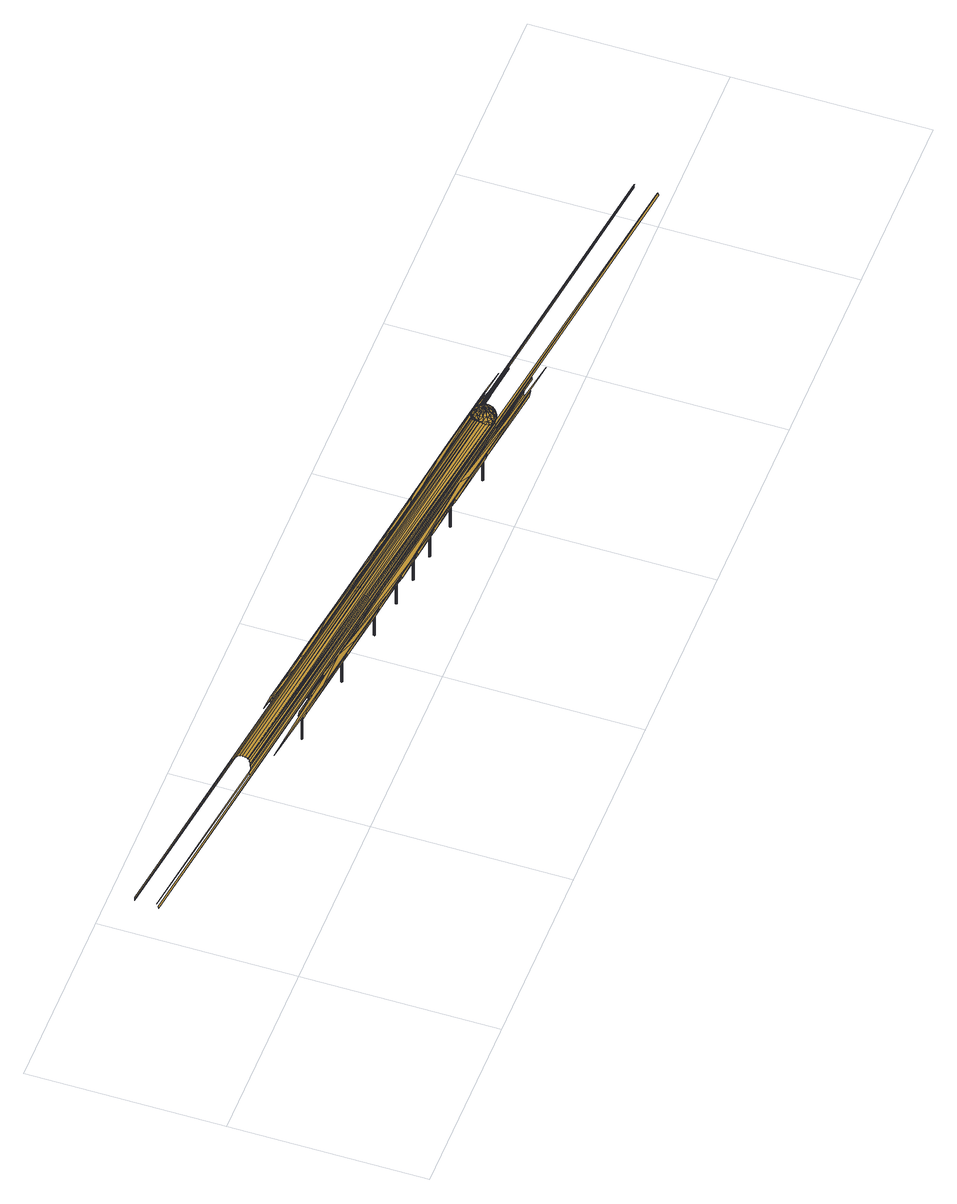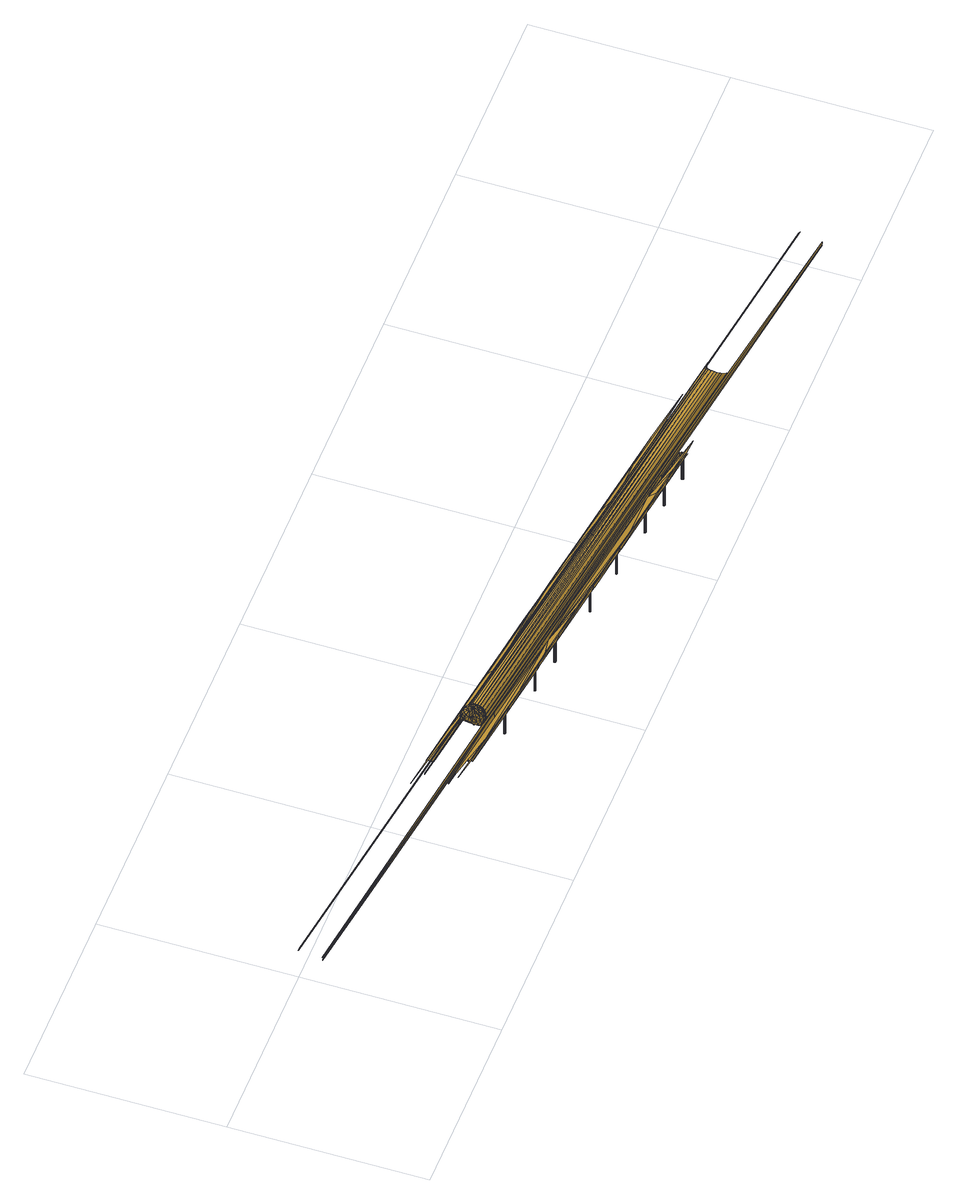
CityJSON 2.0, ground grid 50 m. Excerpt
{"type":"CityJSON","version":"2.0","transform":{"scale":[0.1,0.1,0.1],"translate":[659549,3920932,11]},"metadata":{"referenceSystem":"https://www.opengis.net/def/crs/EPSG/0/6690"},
"CityObjects":{
"cityfurniture1":{"type":"CityFurniture","attributes":{"class":"1000","function":"9999"},"geometry":[{"type":"MultiSurface","lod":"3","boundaries":[[[0,1,2]],[[3,4,1]],[[5,6,4]],[[1,4,6]],[[1,6,7]],[[8,9,10]],[[11,10,12]],[[6,5,13]],[[11,14,10]],[[7,6,13]],[[2,1,7]],[[13,5,15]],[[8,10,14]],[[16,17,8]],[[7,13,18]],[[15,19,16]],[[20,14,11]],[[20,8,14]],[[2,7,18]],[[18,13,15]],[[18,15,21]],[[22,8,20]],[[22,16,8]],[[21,15,22]],[[22,15,16]],[[2,18,21]],[[23,24,25]],[[26,27,28]],[[20,11,23]],[[22,20,23]],[[21,22,23]],[[2,21,23]],[[29,23,25]],[[30,31,32]],[[31,33,32]],[[33,34,32]],[[35,36,32]],[[37,38,39]],[[32,34,40]],[[41,23,29]],[[33,42,43]],[[34,33,43]],[[33,31,42]],[[30,44,31]],[[34,43,45]],[[31,46,42]],[[43,47,45]],[[40,34,45]],[[42,48,43]],[[31,44,46]],[[30,49,44]],[[32,40,35]],[[50,49,30]],[[40,45,47]],[[44,51,46]],[[43,48,47]],[[46,52,42]],[[53,40,47]],[[44,49,51]],[[51,52,46]],[[53,47,48]],[[42,54,48]],[[49,50,51]],[[35,40,53]],[[55,53,48]],[[42,56,54]],[[51,50,57]],[[57,52,51]],[[55,48,54]],[[42,52,56]],[[50,58,57]],[[59,50,30]],[[35,53,55]],[[60,55,54]],[[50,61,58]],[[52,57,58]],[[60,54,56]],[[35,55,60]],[[61,52,58]],[[62,60,56]],[[61,62,52]],[[62,56,52]],[[30,38,59]],[[61,50,59]],[[62,61,59]],[[60,62,59]],[[35,60,59]],[[63,41,29]],[[64,65,66]],[[67,36,35]],[[68,27,2]],[[69,29,65]],[[64,69,65]],[[70,64,63]],[[41,63,71]],[[63,64,71]],[[72,67,35]],[[63,29,67]],[[73,74,75]],[[67,29,69]],[[75,76,77]],[[69,64,78]],[[79,80,81]],[[63,67,70]],[[78,64,70]],[[69,78,82]],[[83,79,84]],[[77,76,85]],[[70,67,72]],[[26,28,86]],[[87,83,88]],[[85,89,90]],[[72,35,59,91]],[[89,92,90]],[[59,38,93]],[[92,94,95]],[[96,70,72]],[[97,98,99]],[[100,38,37]],[[27,68,28]],[[2,23,101]],[[101,68,2]],[[102,80,103]],[[91,96,72]],[[59,93,91]],[[38,100,93]],[[23,41,71,104,101]],[[105,106,107]],[[37,39,108]],[[106,109,110]],[[111,100,37]],[[93,112,91]],[[112,113,91]],[[71,64,104]],[[113,114,91]],[[114,115,91]],[[116,96,91]],[[117,64,66]],[[113,118,119]],[[114,113,119]],[[118,120,119]],[[113,112,118]],[[93,121,112]],[[114,119,120]],[[112,121,118]],[[118,122,120]],[[122,114,120]],[[118,121,123]],[[91,115,116]],[[93,124,121]],[[115,114,122]],[[121,125,123]],[[118,126,122]],[[123,127,118]],[[128,115,122]],[[93,129,124]],[[121,124,125]],[[125,127,123]],[[118,130,126]],[[128,122,126]],[[124,131,125]],[[132,128,126]],[[131,127,125]],[[118,127,130]],[[124,129,131]],[[115,128,116]],[[132,126,130]],[[129,133,131]],[[116,128,132]],[[134,129,93]],[[135,132,130]],[[129,136,133]],[[137,131,133]],[[131,137,127]],[[116,132,135]],[[135,130,127]],[[136,137,133]],[[137,135,127]],[[136,138,137]],[[138,135,137]],[[134,136,129]],[[93,100,134]],[[139,86,140]],[[138,136,134]],[[116,135,134]],[[135,138,134]],[[141,96,116]],[[70,142,78]],[[64,143,104]],[[100,144,134]],[[145,146,108]],[[111,37,108]],[[147,141,116]],[[116,134,147]],[[28,148,86]],[[144,100,111]],[[104,149,101]],[[149,150,101]],[[150,151,101]],[[152,68,101]],[[101,151,153]],[[28,68,148]],[[104,154,149]],[[149,155,150]],[[149,156,155]],[[150,155,157]],[[150,157,151]],[[154,156,149]],[[154,158,156]],[[159,160,104]],[[104,160,154]],[[151,157,161]],[[101,153,152]],[[151,161,153]],[[162,155,156]],[[162,157,155]],[[160,158,154]],[[163,161,157]],[[160,164,158]],[[162,156,158]],[[153,161,165]],[[166,158,164]],[[153,165,167]],[[159,164,160]],[[161,163,165]],[[159,166,164]],[[168,158,166]],[[167,165,163]],[[163,157,162]],[[152,153,167]],[[167,163,169]],[[170,166,159]],[[171,158,168]],[[172,159,104]],[[162,158,171]],[[170,168,166]],[[169,163,162]],[[152,167,169]],[[169,162,173]],[[174,168,170]],[[174,171,168]],[[173,162,171]],[[173,171,174]],[[152,169,173]],[[134,175,147]],[[170,159,172]],[[174,170,172]],[[173,174,172]],[[104,143,172]],[[152,173,172]],[[134,144,175]],[[176,177,178,179,146,180]],[[181,182,147]],[[182,183,147]],[[175,181,147]],[[183,184,147]],[[185,111,108]],[[186,141,147]],[[182,187,188]],[[183,182,188]],[[182,181,187]],[[183,188,189]],[[181,190,187]],[[188,191,189]],[[175,192,181]],[[184,183,189]],[[147,184,186]],[[181,192,190]],[[184,189,191]],[[187,193,188]],[[192,194,190]],[[175,195,192]],[[188,196,191]],[[190,197,187]],[[198,184,191]],[[185,144,111]],[[192,195,194]],[[175,199,195]],[[194,197,190]],[[188,200,196]],[[198,191,196]],[[195,201,194]],[[87,88,202]],[[184,198,186]],[[203,198,196]],[[188,193,200]],[[195,199,201]],[[201,197,194]],[[203,196,200]],[[186,198,203]],[[187,197,193]],[[199,204,201]],[[205,203,200]],[[199,206,204]],[[207,199,175]],[[186,203,205]],[[197,201,204]],[[205,200,193]],[[206,197,204]],[[208,205,193]],[[206,208,197]],[[208,193,197]],[[207,206,199]],[[202,209,210]],[[82,78,110]],[[186,205,207]],[[175,144,207]],[[208,206,207]],[[205,208,207]],[[210,211,212]],[[212,213,214]],[[96,141,215,216,142,70]],[[214,217,218]],[[218,97,99]],[[219,68,152]],[[68,219,148]],[[215,141,186]],[[143,64,117,220]],[[221,86,148]],[[152,172,222]],[[146,179,108]],[[222,219,152]],[[140,86,223]],[[172,143,224]],[[176,225,226]],[[227,215,186]],[[186,207,227]],[[207,144,228]],[[229,144,185]],[[110,78,142]],[[172,224,222]],[[143,220,224]],[[221,230,86]],[[207,228,227]],[[144,229,228]],[[231,185,108]],[[224,232,222]],[[232,233,222]],[[233,234,222]],[[148,219,221]],[[235,219,222]],[[222,234,236]],[[224,237,232]],[[232,238,233]],[[232,239,238]],[[222,236,235]],[[233,238,240]],[[233,240,234]],[[237,239,232]],[[241,242,224]],[[224,242,237]],[[237,243,239]],[[234,240,244]],[[234,244,236]],[[245,240,238]],[[242,243,237]],[[246,238,239]],[[242,247,243]],[[245,244,240]],[[246,239,243]],[[236,244,248]],[[236,248,249]],[[241,247,242]],[[245,248,244]],[[246,243,247]],[[241,250,247]],[[235,236,249]],[[251,241,224]],[[249,248,252]],[[246,247,250]],[[249,252,253]],[[245,238,246]],[[254,250,241]],[[248,245,252]],[[235,249,253]],[[254,255,250]],[[256,220,117]],[[253,252,245]],[[246,250,255]],[[253,245,257]],[[258,255,254]],[[220,259,224]],[[235,253,257]],[[258,246,255]],[[257,245,246]],[[257,246,258]],[[260,229,185]],[[261,262,227]],[[262,263,227]],[[228,261,227]],[[263,264,227]],[[254,241,251]],[[265,215,227]],[[258,254,251]],[[257,258,251]],[[235,257,251]],[[224,259,251]],[[103,107,256]],[[256,107,220]],[[262,261,266]],[[263,262,266]],[[266,261,267]],[[263,266,268]],[[267,269,266]],[[261,270,267]],[[74,76,75]],[[80,107,103]],[[228,271,261]],[[266,269,268]],[[264,263,268]],[[227,264,265]],[[261,271,270]],[[264,268,269]],[[228,272,271]],[[271,272,270]],[[79,99,80]],[[267,273,269]],[[270,274,267]],[[273,264,269]],[[270,272,275]],[[228,276,272]],[[275,274,270]],[[267,277,273]],[[278,264,273]],[[272,279,275]],[[280,278,273]],[[264,278,265]],[[83,99,79]],[[267,281,277]],[[272,276,279]],[[279,274,275]],[[280,273,277]],[[265,278,280]],[[267,274,281]],[[276,282,279]],[[281,280,277]],[[276,283,282]],[[284,276,228]],[[265,280,285]],[[274,279,282]],[[285,280,281]],[[283,274,282]],[[274,285,281]],[[283,286,274]],[[286,285,274]],[[87,99,83]],[[284,283,276]],[[259,287,288]],[[287,259,289]],[[290,259,220]],[[106,142,220]],[[259,291,289]],[[202,99,87]],[[228,229,284]],[[76,89,85]],[[265,285,284]],[[286,283,284]],[[259,292,291]],[[285,286,284]],[[216,215,265]],[[210,99,202]],[[259,293,292]],[[294,94,92]],[[212,99,210]],[[89,295,92]],[[259,296,293]],[[80,99,107]],[[220,107,106]],[[214,99,212]],[[259,297,296]],[[259,298,297]],[[299,95,300]],[[99,214,218]],[[290,220,142]],[[259,301,298]],[[302,299,303]],[[290,304,259]],[[305,219,235]],[[142,106,110]],[[259,306,301]],[[259,307,306]],[[308,309,310]],[[259,311,307]],[[259,312,311]],[[259,304,312]],[[309,313,310]],[[290,142,216]],[[304,290,314]],[[219,305,221]],[[315,216,265]],[[229,316,284]],[[235,251,317]],[[317,305,235]],[[318,319,259,288]],[[251,259,320]],[[288,287,318]],[[265,284,315]],[[251,320,317]],[[259,319,320]],[[316,229,260]],[[86,321,223]],[[320,322,317]],[[322,323,317]],[[323,324,317]],[[325,305,317]],[[317,324,326]],[[322,327,323]],[[322,328,327]],[[320,329,322]],[[323,327,330]],[[284,331,315]],[[323,330,324]],[[329,328,322]],[[327,332,330]],[[329,333,328]],[[320,334,329]],[[324,330,332]],[[335,327,328]],[[336,334,320]],[[337,328,333]],[[324,332,326]],[[334,333,329]],[[334,337,333]],[[332,327,338]],[[317,326,325]],[[335,328,337]],[[326,332,338]],[[326,338,339]],[[336,337,334]],[[338,327,340]],[[336,335,337]],[[341,327,335]],[[339,338,340]],[[340,327,342]],[[343,327,341]],[[339,340,344]],[[342,327,343]],[[325,326,339]],[[345,335,336]],[[345,341,335]],[[346,336,320]],[[344,340,342]],[[347,216,315]],[[344,342,348]],[[349,341,345]],[[325,339,344]],[[349,343,341]],[[348,342,343]],[[348,343,349]],[[325,344,348]],[[284,316,331]],[[221,305,230]],[[345,336,346]],[[349,345,346]],[[348,349,346]],[[320,319,346]],[[325,348,346]],[[350,314,290]],[[351,73,352,353,354]],[[318,287,355]],[[356,305,325]],[[357,358,315]],[[358,359,315]],[[331,357,315]],[[360,316,260]],[[359,361,315]],[[362,347,315]],[[358,363,364]],[[365,358,364]],[[358,357,363]],[[319,366,346]],[[359,358,365]],[[357,367,363]],[[363,368,364]],[[331,369,357]],[[364,368,365]],[[361,359,365]],[[357,369,367]],[[361,365,368]],[[315,361,362]],[[331,370,369]],[[369,370,367]],[[363,371,368]],[[367,372,363]],[[373,361,368]],[[374,370,331]],[[367,370,375]],[[375,372,367]],[[363,376,371]],[[373,368,371]],[[370,377,375]],[[362,361,373]],[[378,373,371]],[[370,374,377]],[[377,372,375]],[[363,372,376]],[[378,371,376]],[[374,379,377]],[[362,373,378]],[[380,378,376]],[[374,381,379]],[[382,377,379]],[[383,374,331]],[[377,382,372]],[[380,376,372]],[[362,378,380]],[[381,384,379]],[[384,380,372]],[[379,384,382]],[[384,372,382]],[[385,313,302,303]],[[325,346,386]],[[381,374,383]],[[331,316,383]],[[384,381,383]],[[362,380,383]],[[380,384,383]],[[386,356,325]],[[305,356,230]],[[355,366,319,318]],[[347,387,388,290,216]],[[346,389,386]],[[292,390,291]],[[291,391,289]],[[293,392,292]],[[296,393,293]],[[346,366,389]],[[298,394,297]],[[260,185,231]],[[108,179,231]],[[389,395,386]],[[395,396,386]],[[396,397,386]],[[398,356,386]],[[387,347,362]],[[386,397,399]],[[225,400,226]],[[401,402,389]],[[389,403,395]],[[386,399,398]],[[389,402,403]],[[395,404,396]],[[395,405,404]],[[396,404,406]],[[396,406,397]],[[403,405,395]],[[403,407,405]],[[355,287,408]],[[397,406,409]],[[397,409,399]],[[410,406,404]],[[410,404,405]],[[411,401,389]],[[402,407,403]],[[406,412,409]],[[402,413,407]],[[414,405,407]],[[399,409,412]],[[399,412,415]],[[414,407,413]],[[401,413,402]],[[412,406,416]],[[401,417,413]],[[398,399,415]],[[415,412,416]],[[414,413,417]],[[416,406,410]],[[418,405,414]],[[415,416,419]],[[410,405,418]],[[420,417,401]],[[420,414,417]],[[398,415,419]],[[419,416,410]],[[419,410,421]],[[422,414,420]],[[422,418,414]],[[398,419,421]],[[421,410,418]],[[421,418,422]],[[389,366,411]],[[420,401,411]],[[422,420,411]],[[421,422,411]],[[398,421,411]],[[230,356,423]],[[86,230,321]],[[424,356,398]],[[366,425,411]],[[426,316,360]],[[427,387,362]],[[362,383,427]],[[398,411,428]],[[408,425,366,355]],[[428,424,398]],[[383,316,429]],[[356,424,423]],[[408,287,430]],[[360,260,231]],[[411,431,428]],[[411,425,431]],[[431,432,428]],[[432,433,428]],[[433,434,428]],[[435,424,428]],[[428,434,436]],[[437,438,431]],[[431,439,432]],[[383,429,427]],[[440,400,308,310]],[[431,438,439]],[[432,441,433]],[[432,442,441]],[[433,441,443]],[[433,443,434]],[[439,442,432]],[[439,444,442]],[[434,443,445]],[[434,445,436]],[[446,443,441]],[[446,441,442]],[[438,444,439]],[[447,437,431]],[[443,448,445]],[[438,449,444]],[[450,442,444]],[[428,436,435]],[[436,445,448]],[[316,426,429]],[[436,448,451]],[[450,444,449]],[[437,449,438]],[[448,443,452]],[[437,453,449]],[[451,448,452]],[[450,449,453]],[[452,443,446]],[[454,442,450]],[[451,452,455]],[[446,442,454]],[[456,453,437]],[[456,450,453]],[[455,452,446]],[[435,436,451]],[[455,446,457]],[[458,450,456]],[[458,454,450]],[[457,446,454]],[[457,454,458]],[[435,451,455]],[[435,455,457]],[[431,425,447]],[[424,459,423]],[[460,426,360]],[[456,437,447]],[[458,456,447]],[[457,458,447]],[[290,388,350]],[[314,350,461]],[[314,461,462]],[[435,457,447]],[[430,463,425,408]],[[459,424,435]],[[447,425,464]],[[465,466,427]],[[466,467,427]],[[429,465,427]],[[294,92,295]],[[468,387,427]],[[390,391,291]],[[427,467,469]],[[466,470,471]],[[230,423,321]],[[467,466,471]],[[466,465,470]],[[467,471,472]],[[465,473,470]],[[470,474,471]],[[429,475,465]],[[471,474,472]],[[427,469,468]],[[469,467,472]],[[296,297,393]],[[465,475,473]],[[460,360,231]],[[469,472,474]],[[429,476,475]],[[475,477,473]],[[95,94,300]],[[470,478,474]],[[473,479,470]],[[73,351,74]],[[478,469,474]],[[480,476,429]],[[475,476,477]],[[477,479,473]],[[470,481,478]],[[482,469,478]],[[476,483,477]],[[468,469,482]],[[484,482,478]],[[483,479,477]],[[476,480,483]],[[470,479,481]],[[468,482,484]],[[484,478,481]],[[480,485,483]],[[303,299,300]],[[486,480,429]],[[479,484,481]],[[483,485,487]],[[468,484,488]],[[489,483,487]],[[483,489,479]],[[488,484,479]],[[485,489,487]],[[490,488,479]],[[485,490,489]],[[490,479,489]],[[298,301,394]],[[429,426,486]],[[464,425,463]],[[485,480,486]],[[468,488,486]],[[490,485,486]],[[488,490,486]],[[301,306,491]],[[492,447,464]],[[435,447,493]],[[493,459,435]],[[310,313,385]],[[306,307,494]],[[388,387,468]],[[307,311,495]],[[464,496,492]],[[463,430,497]],[[311,312,498]],[[499,498,312]],[[500,388,468]],[[501,496,464]],[[447,492,502,493]],[[426,503,486]],[[464,463,350]],[[504,350,463]],[[463,497,504]],[[497,496,501]],[[492,496,502]],[[464,350,388]],[[501,464,388]],[[497,501,504]],[[500,468,486,505]],[[504,461,350]],[[496,506,502]],[[501,388,500]],[[507,287,289]],[[502,508,493]],[[508,509,493]],[[509,510,493]],[[179,178,231]],[[511,459,493]],[[493,510,512]],[[513,514,502]],[[502,515,508]],[[503,426,460]],[[502,514,515]],[[509,516,517]],[[508,516,509]],[[509,517,518]],[[509,518,510]],[[508,519,516]],[[515,519,508]],[[510,518,520]],[[510,520,512]],[[521,517,516]],[[521,518,517]],[[515,522,519]],[[523,520,518]],[[514,522,515]],[[521,516,519]],[[493,512,511]],[[512,520,524]],[[525,513,502]],[[512,524,526]],[[521,519,522]],[[513,522,514]],[[527,501,500]],[[520,523,524]],[[513,528,522]],[[526,524,529]],[[521,522,528]],[[523,518,530]],[[531,518,521]],[[529,524,523]],[[532,528,513]],[[530,518,531]],[[511,512,526]],[[532,521,528]],[[529,523,530]],[[529,530,533]],[[534,521,532]],[[534,531,521]],[[511,526,529]],[[533,530,531]],[[533,531,534]],[[511,529,533]],[[502,506,525]],[[423,459,535]],[[532,513,525]],[[534,532,525]],[[533,534,525]],[[511,533,525]],[[505,527,500]],[[486,536,505]],[[537,460,231]],[[423,535,321]],[[486,503,536]],[[538,312,304]],[[539,540,505]],[[536,539,505]],[[540,541,505]],[[542,527,505]],[[505,541,543]],[[540,544,545]],[[541,540,545]],[[540,539,544]],[[541,545,546]],[[536,547,539]],[[544,548,545]],[[539,549,544]],[[545,548,546]],[[543,541,546]],[[505,543,542]],[[539,547,549]],[[536,550,547]],[[543,546,548]],[[547,551,549]],[[544,552,548]],[[553,550,536]],[[549,554,544]],[[552,543,548]],[[547,550,551]],[[551,554,549]],[[544,555,552]],[[556,543,552]],[[550,553,551]],[[542,543,556]],[[557,556,552]],[[551,553,558]],[[558,554,551]],[[544,554,555]],[[557,552,555]],[[542,556,557]],[[553,559,558]],[[560,553,536]],[[559,554,558]],[[561,557,555]],[[553,562,559]],[[542,557,561]],[[561,555,554]],[[562,563,559]],[[564,561,554]],[[554,559,563]],[[562,564,563]],[[564,554,563]],[[536,503,560]],[[565,459,511]],[[562,553,560]],[[537,503,460]],[[542,561,560]],[[564,562,560]],[[561,564,560]],[[506,566,525]],[[223,321,567]],[[568,527,542]],[[569,496,497]],[[511,525,570]],[[459,565,535]],[[570,565,511]],[[293,393,392]],[[292,392,390]],[[297,571,393]],[[572,537,231]],[[571,297,394]],[[573,289,391]],[[301,491,394]],[[306,494,491]],[[307,495,494]],[[501,574,504]],[[575,461,504]],[[495,311,498]],[[226,400,440]],[[576,568,542]],[[542,560,576]],[[535,577,321]],[[560,503,578]],[[525,579,570]],[[580,503,537]],[[525,566,579]],[[354,353,140,223,567,581]],[[560,578,576]],[[503,580,578]],[[579,582,570]],[[582,583,570]],[[584,585,570]],[[586,565,570]],[[570,583,584]],[[231,178,587]],[[582,588,583]],[[582,589,588]],[[570,585,586]],[[583,588,590]],[[591,582,579]],[[583,590,584]],[[591,589,582]],[[591,592,589]],[[584,590,593]],[[579,594,591]],[[595,590,588]],[[584,593,585]],[[596,588,589]],[[594,592,591]],[[595,593,590]],[[594,597,592]],[[598,589,592]],[[579,599,594]],[[585,593,600]],[[585,600,601]],[[598,592,597]],[[599,597,594]],[[586,585,601]],[[593,595,600]],[[599,602,597]],[[601,600,595]],[[595,588,596]],[[598,597,602]],[[603,589,598]],[[586,601,604]],[[601,595,604]],[[596,589,603]],[[605,602,599]],[[604,606,586]],[[605,598,602]],[[607,599,579]],[[604,595,596]],[[604,596,606]],[[608,598,605]],[[608,603,598]],[[606,596,603]],[[606,603,608]],[[579,566,607]],[[605,599,607]],[[586,606,607]],[[608,605,607]],[[606,608,607]],[[587,609,572,231]],[[610,611,576]],[[611,612,576]],[[578,610,576]],[[612,613,576]],[[614,568,576]],[[572,580,537]],[[611,615,616]],[[617,611,616]],[[611,610,615]],[[612,611,617]],[[615,618,616]],[[610,619,615]],[[578,620,610]],[[616,618,617]],[[613,612,617]],[[610,620,619]],[[576,613,614]],[[578,621,620]],[[613,617,618]],[[620,621,619]],[[615,622,618]],[[619,623,615]],[[535,565,577]],[[624,613,618]],[[619,621,625]],[[578,626,621]],[[625,623,619]],[[615,627,622]],[[624,618,622]],[[621,626,625]],[[627,624,622]],[[628,623,625]],[[625,626,628]],[[615,623,627]],[[613,624,614]],[[629,624,627]],[[626,630,628]],[[614,624,629]],[[631,629,627]],[[632,626,578]],[[626,633,630]],[[634,628,630]],[[628,634,623]],[[614,629,631]],[[631,627,623]],[[633,634,630]],[[635,631,623]],[[633,635,634]],[[635,623,634]],[[632,633,626]],[[462,636,637,638,304,314]],[[497,430,569]],[[578,580,632]],[[614,631,632]],[[635,633,632]],[[631,635,632]],[[321,639,567]],[[577,640,321]],[[641,565,586]],[[462,461,636]],[[574,575,504]],[[566,642,607]],[[643,294,295]],[[294,643,644]],[[294,644,94]],[[571,645,393]],[[645,646,393]],[[295,89,643]],[[392,393,646]],[[94,644,647]],[[646,390,392]],[[648,645,571]],[[643,649,644]],[[94,647,300]],[[644,650,647]],[[648,571,394]],[[643,89,651]],[[646,652,390]],[[651,653,643]],[[654,300,647]],[[646,645,655]],[[645,648,655]],[[89,76,651]],[[650,644,649]],[[391,390,656]],[[657,647,650]],[[654,303,300]],[[643,653,649]],[[656,390,652]],[[649,646,655]],[[658,568,614]],[[657,659,647]],[[648,394,660]],[[655,648,661]],[[648,660,661]],[[394,491,660]],[[662,646,649]],[[76,663,651]],[[664,649,653]],[[652,646,662]],[[656,665,391]],[[649,666,650]],[[654,647,659]],[[665,656,652]],[[663,667,651]],[[668,303,654]],[[653,651,667]],[[661,660,669]],[[670,671,650]],[[665,573,391]],[[664,672,649]],[[653,667,664]],[[673,665,652]],[[657,650,671]],[[673,652,662]],[[649,655,674]],[[655,661,675]],[[303,668,385]],[[663,76,74]],[[671,676,657]],[[660,491,677]],[[677,491,494]],[[660,677,669]],[[662,649,674]],[[670,650,666]],[[674,655,678]],[[654,659,668]],[[678,655,675]],[[679,673,662]],[[659,657,676]],[[661,669,680]],[[666,649,672]],[[679,664,667]],[[681,668,659]],[[668,310,385]],[[682,662,674]],[[675,661,680]],[[664,679,672]],[[679,662,682]],[[494,495,677]],[[669,677,683]],[[659,676,681]],[[684,663,74]],[[663,685,667]],[[669,683,680]],[[665,686,573]],[[687,665,673]],[[688,671,670]],[[688,670,666]],[[689,674,678]],[[689,678,675]],[[690,672,679]],[[691,679,682]],[[689,682,674]],[[692,673,679]],[[680,689,675]],[[688,666,672]],[[693,681,676]],[[687,686,665]],[[694,695,667]],[[696,687,673]],[[680,683,697]],[[679,667,695]],[[698,677,495]],[[689,691,682]],[[688,693,676]],[[695,699,679]],[[693,700,681]],[[676,671,688]],[[701,679,691]],[[688,672,690]],[[663,684,685]],[[689,680,697]],[[668,681,702]],[[683,677,703]],[[310,668,702]],[[694,667,685]],[[690,679,699]],[[683,703,697]],[[696,673,692]],[[704,702,681]],[[498,698,495]],[[692,679,701]],[[689,701,691]],[[176,226,177]],[[688,700,693]],[[677,705,703]],[[677,698,705]],[[704,681,700]],[[688,690,699]],[[706,642,566,506,496,569]],[[310,702,707]],[[440,310,707]],[[689,697,708]],[[697,703,708]],[[709,692,701]],[[689,709,701]],[[684,710,685]],[[710,694,685]],[[688,711,700]],[[712,687,696]],[[700,711,704]],[[699,695,713]],[[712,696,692]],[[688,699,713]],[[689,708,714]],[[715,713,695]],[[703,716,708]],[[686,687,717]],[[695,694,715]],[[705,718,703]],[[719,692,709]],[[710,720,694]],[[719,712,692]],[[720,715,694]],[[689,721,709]],[[722,440,707]],[[688,723,711]],[[708,716,714]],[[724,704,711]],[[688,713,725]],[[689,714,726]],[[687,712,717]],[[724,727,704]],[[565,641,577]],[[705,698,718]],[[702,704,727]],[[689,728,721]],[[727,722,702]],[[698,498,729]],[[707,702,722]],[[688,730,723]],[[688,725,731]],[[703,718,716]],[[689,726,732]],[[733,719,709]],[[721,733,709]],[[714,716,726]],[[715,734,713]],[[689,735,728]],[[689,732,735]],[[688,736,730]],[[688,731,736]],[[723,737,711]],[[698,729,718]],[[729,498,499]],[[440,722,226]],[[738,717,712]],[[716,739,726]],[[710,740,720]],[[725,713,734]],[[741,712,719]],[[586,607,742]],[[728,743,721]],[[742,641,586]],[[724,711,737]],[[715,720,734]],[[733,741,719]],[[724,737,727]],[[718,744,716]],[[743,733,721]],[[726,745,732]],[[734,746,725]],[[735,743,728]],[[723,730,737]],[[739,745,726]],[[732,745,735]],[[731,746,736]],[[747,734,720]],[[736,748,730]],[[729,749,718]],[[712,750,738]],[[741,750,712]],[[751,737,730]],[[722,752,226]],[[731,725,746]],[[716,744,739]],[[753,720,740]],[[748,743,735]],[[745,748,735]],[[754,727,737]],[[729,499,755]],[[743,741,733]],[[754,756,727]],[[720,753,747]],[[722,727,756]],[[748,736,746]],[[718,749,744]],[[734,747,746]],[[739,744,745]],[[751,730,748]],[[574,501,527,568,658,757]],[[749,729,755]],[[737,751,754]],[[752,722,756]],[[758,750,741]],[[759,741,743]],[[760,658,614]],[[614,632,760]],[[761,746,747]],[[744,762,745]],[[748,763,743]],[[749,764,744]],[[765,754,751]],[[747,753,766]],[[745,763,748]],[[766,761,747]],[[755,764,749]],[[763,759,743]],[[741,759,758]],[[762,763,745]],[[754,767,756]],[[761,768,746]],[[609,587,178]],[[751,748,765]],[[744,764,762]],[[632,580,769]],[[752,756,767]],[[748,746,768]],[[768,765,748]],[[759,770,758]],[[767,754,765]],[[766,771,761]],[[763,770,759]],[[772,762,764]],[[772,773,762]],[[774,767,765]],[[763,762,773]],[[761,771,768]],[[770,763,773]],[[775,774,765]],[[775,765,768]],[[768,771,775]],[[776,580,572]],[[777,289,573]],[[430,778,569]],[[312,779,499]],[[607,780,742]],[[632,769,760]],[[580,776,769]],[[607,642,780]],[[461,575,636]],[[777,507,289]],[[781,776,572]],[[782,783,760]],[[783,784,760]],[[769,782,760]]]}]}
},
"vertices":[
[696,235,88],[708,241,88],[715,233,88],[707,241,88],[708,241,5],[707,241,5],[709,241,5],[709,241,88],[710,245,5],[707,244,5],[708,245,5],[709,245,88],[708,245,88],[710,242,5],[709,245,5],[711,243,5],[711,244,5],[706,243,5],[710,242,88],[706,242,5],[710,245,88],[711,243,88],[711,244,88],[718,248,88],[701,250,88],[710,250,93],[557,257,98],[710,233,98],[799,224,98],[756,243,93],[721,328,88],[725,318,88],[719,313,88],[725,317,88],[726,316,88],[732,311,88],[727,310,93],[778,317,98],[729,327,98],[687,330,98],[727,315,88],[756,242,88],[725,318,5],[725,317,5],[725,319,88],[726,316,5],[725,319,5],[727,315,5],[728,315,5],[726,320,88],[728,320,88],[726,320,5],[729,318,5],[728,315,88],[729,316,5],[729,316,88],[729,317,5],[728,320,5],[729,319,5],[735,326,88],[729,317,88],[729,319,88],[729,318,88],[759,243,93],[759,244,98],[756,245,98],[758,243,98],[764,305,93],[914,205,98],[764,304,98],[767,305,93],[777,239,88],[766,306,88],[465,284,115],[1695,118,119],[465,287,122],[1684,121,121],[476,287,124],[767,304,98],[1072,209,126],[1072,205,120],[482,290,127],[764,305,98],[1073,215,131],[490,295,132],[486,291,129],[902,222,98],[1074,221,134],[494,301,135],[1678,125,126],[491,295,133],[811,300,88],[495,299,135],[814,315,88],[1671,146,136],[497,307,137],[817,298,93],[488,334,127],[483,338,124],[1079,258,120],[820,314,98],[898,208,88],[5,351,122],[1071,202,114],[903,222,88],[13,408,109],[1079,262,107],[1079,261,114],[888,289,98],[13,408,105],[1079,262,97],[867,305,98],[817,305,88],[817,304,88],[818,303,88],[819,303,88],[823,298,88],[1071,200,97],[817,305,5],[817,304,5],[818,303,5],[818,306,88],[819,303,5],[818,306,5],[819,307,88],[819,307,5],[820,303,5],[822,305,5],[820,303,88],[820,307,88],[821,303,5],[820,307,5],[821,303,88],[821,307,5],[826,313,88],[822,305,88],[821,307,88],[821,306,5],[821,306,88],[829,232,98],[829,233,107],[914,285,93],[1079,261,97],[915,223,98],[917,301,98],[822,298,98],[822,298,110],[908,287,88],[959,202,97],[906,216,88],[906,215,88],[907,214,88],[916,205,88],[908,213,88],[907,217,88],[906,215,5],[906,216,5],[907,214,5],[907,217,5],[909,218,88],[908,218,88],[908,213,5],[911,215,5],[910,214,5],[908,218,5],[909,213,5],[909,218,5],[909,213,88],[910,217,5],[910,214,88],[910,217,88],[911,216,5],[919,220,88],[911,215,88],[911,216,88],[911,302,88],[13,408,116],[2516,65,112],[1656,183,111],[1267,237,110],[13,409,109],[913,292,88],[913,291,88],[914,290,88],[915,290,88],[996,287,97],[918,285,88],[913,292,5],[913,291,5],[914,290,5],[913,293,5],[915,290,5],[913,293,88],[917,291,5],[914,294,5],[914,294,88],[916,290,5],[917,293,5],[916,290,88],[915,294,88],[917,290,5],[915,294,5],[1075,228,135],[917,290,88],[916,293,5],[917,291,88],[916,293,88],[921,300,88],[917,293,88],[496,307,136],[1076,234,135],[497,314,136],[1076,241,134],[497,320,135],[1077,247,131],[1058,265,92],[1088,261,92],[494,327,132],[1078,253,126],[1074,183,97],[1071,201,97],[1116,180,97],[1061,185,87],[1115,193,107],[1065,200,87],[473,342,122],[1703,174,119],[1052,267,87],[1054,282,87],[1060,281,97],[1224,165,97],[1386,221,97],[1069,193,87],[1069,192,87],[1070,191,87],[1077,183,87],[1071,191,87],[1070,195,87],[1069,192,5],[1069,193,5],[1070,191,5],[1072,195,87],[1071,195,87],[1070,195,5],[1071,191,5],[1074,193,5],[1074,194,5],[1071,195,5],[1072,191,5],[1072,191,87],[1072,195,5],[1081,198,87],[1073,192,5],[1073,192,87],[1073,195,87],[1073,195,5],[1071,200,107],[1074,193,87],[1074,194,87],[1084,200,97],[1141,268,97],[1056,272,87],[1057,271,87],[1057,270,87],[1058,270,87],[1062,266,87],[1057,271,5],[1056,272,5],[1057,270,5],[1058,270,5],[1057,273,5],[1057,273,87],[1058,274,87],[1059,270,5],[1061,273,5],[1058,274,5],[1059,274,87],[1060,271,5],[1059,270,87],[1059,274,5],[1060,271,87],[1061,272,5],[1060,274,5],[1060,274,87],[1065,280,87],[1061,272,87],[1061,273,87],[1084,199,107],[1084,199,97],[1084,200,114],[1093,259,97],[1085,203,120],[1086,207,126],[1086,213,131],[1671,139,134],[1673,132,131],[1087,220,134],[1088,226,135],[1089,233,135],[498,314,137],[1672,153,136],[1090,239,134],[498,321,136],[1674,159,134],[1093,260,107],[1186,168,97],[1091,246,131],[1092,251,126],[482,339,124],[492,332,130],[1684,171,126],[1092,256,120],[1093,259,114],[495,328,133],[1093,260,97],[1184,249,87],[1193,263,97],[1173,170,87],[1190,184,97],[1190,185,97],[1177,185,87],[1509,139,97],[1180,178,87],[1180,177,87],[1181,176,87],[1190,167,87],[1182,176,87],[1180,177,5],[1180,178,5],[1180,179,87],[1181,176,5],[1187,264,87],[1182,176,5],[1180,179,5],[1181,180,87],[1182,180,5],[1182,180,87],[1181,180,5],[1183,176,5],[1183,176,87],[1184,177,5],[1183,180,5],[1184,178,5],[1184,179,5],[1184,177,87],[1183,180,87],[1193,182,87],[1190,247,92],[1184,178,87],[1184,179,87],[1417,215,97],[1695,115,113],[4,347,116],[4,346,109],[2508,4,112],[1269,173,97],[1268,157,97],[1189,254,87],[1189,253,87],[1190,252,87],[1260,251,97],[1191,252,87],[1196,247,87],[1189,254,5],[1189,253,5],[1190,252,5],[1269,174,97],[1190,255,5],[1191,252,5],[1190,255,87],[1191,256,87],[1192,252,5],[1194,254,5],[1192,252,87],[1192,256,87],[1191,256,5],[1193,252,5],[1192,256,5],[1193,252,87],[1193,256,5],[1194,254,87],[1193,256,87],[1193,255,5],[1199,262,87],[1193,255,87],[1678,166,131],[1252,159,87],[1365,223,92],[1417,216,92],[1256,174,87],[1679,126,125],[1685,122,121],[1674,133,130],[1672,139,133],[1673,153,134],[1264,167,87],[1264,166,87],[1265,165,87],[1272,156,87],[1266,164,87],[1085,257,122],[1267,169,87],[1265,169,87],[1264,168,87],[1264,166,4],[1264,167,4],[1265,165,4],[1264,168,4],[1348,162,97],[1266,164,4],[1268,166,4],[1275,171,87],[1267,164,4],[1265,169,4],[1268,168,4],[1267,164,87],[1268,165,4],[1267,169,4],[1268,167,4],[1268,165,87],[1268,168,87],[1268,166,87],[1268,167,87],[1312,153,97],[1350,146,97],[1348,163,97],[1367,239,97],[1360,225,87],[1333,148,87],[1362,240,87],[1409,154,97],[1336,163,87],[1346,156,87],[1346,154,87],[1347,153,87],[1360,144,87],[1348,153,87],[1349,157,87],[1348,157,87],[1347,157,87],[1691,174,121],[1346,154,4],[1346,156,4],[1347,153,4],[1347,157,4],[1348,153,4],[1351,155,4],[1362,159,87],[1349,153,4],[1348,157,4],[1350,157,4],[1349,153,87],[1350,154,4],[1349,157,4],[1351,156,4],[1350,154,87],[1350,157,87],[1351,155,87],[1351,156,87],[1456,131,97],[1428,228,97],[1418,216,97],[1418,216,98],[1408,155,97],[1408,154,92],[1365,230,87],[1365,229,87],[1365,228,87],[1370,223,87],[1366,228,87],[1365,230,4],[1365,229,4],[1365,228,4],[1365,231,4],[1366,228,4],[1365,231,87],[1366,232,87],[1366,232,4],[1368,228,4],[1369,229,4],[1367,232,87],[1369,228,4],[1368,228,87],[1367,232,4],[1369,228,87],[1368,232,87],[1373,238,87],[1368,232,4],[1369,229,87],[1369,231,4],[1369,231,87],[1674,159,133],[1410,153,87],[1441,133,87],[1679,165,130],[1685,170,125],[1411,154,92],[1411,155,97],[1692,173,121],[1702,173,119],[1418,217,87],[1420,215,92],[1443,148,87],[1467,225,97],[1420,214,97],[1460,211,87],[1453,148,92],[2508,3,105],[1450,141,87],[1450,140,87],[1451,139,87],[1462,130,87],[1452,139,87],[1453,143,87],[1452,143,87],[1451,142,87],[1450,141,4],[1450,140,4],[1451,139,4],[1451,142,4],[1452,139,4],[1454,143,4],[1452,143,4],[1454,140,4],[1453,139,4],[1464,145,87],[1453,139,87],[1466,209,92],[1453,143,4],[1454,140,87],[1455,141,4],[1455,142,4],[1454,143,87],[1455,141,87],[1455,142,87],[1536,123,97],[1462,226,87],[1556,211,97],[2516,65,105],[1465,216,87],[1465,215,87],[1465,214,87],[1470,210,87],[1467,214,87],[1465,216,4],[1465,215,4],[1465,214,4],[1465,217,87],[1467,214,4],[1465,217,4],[1466,218,87],[1466,218,4],[1468,214,4],[1467,218,87],[1469,216,4],[1469,215,4],[1468,214,87],[1469,215,87],[1467,218,4],[1468,218,4],[1473,225,87],[1469,216,87],[1468,218,87],[1469,217,4],[1469,217,87],[1616,109,96],[1617,125,91],[1696,114,106],[1617,188,91],[1877,91,96],[1607,110,86],[1672,146,134],[1720,188,96],[1695,119,119],[1886,150,96],[1888,151,96],[1612,190,86],[1712,99,96],[1613,205,86],[1611,125,86],[1619,205,96],[2508,2,105],[1613,119,86],[1613,118,86],[1614,117,86],[1615,116,86],[1619,109,86],[1656,184,96],[1613,118,4],[1613,119,4],[1614,117,4],[1613,120,86],[1613,120,4],[1615,116,4],[1614,121,86],[1617,117,4],[1617,118,4],[1614,121,4],[1616,120,4],[1615,121,86],[1616,117,4],[1616,117,86],[1615,121,4],[1617,120,4],[1617,117,86],[1616,120,86],[1617,118,86],[1624,123,86],[1617,120,86],[1887,152,96],[1616,196,86],[1616,194,86],[1617,193,86],[1618,193,86],[1622,189,86],[1616,196,4],[1616,194,4],[1617,193,4],[1618,193,4],[1617,197,4],[1617,197,86],[1618,197,86],[1619,193,4],[1621,195,4],[1619,193,86],[1618,197,4],[1619,197,86],[1620,194,4],[1619,197,4],[1620,194,86],[1620,197,4],[1621,195,86],[1625,204,86],[1620,197,86],[1620,196,4],[1620,196,86],[1887,151,99],[2270,99,100],[2516,65,101],[1696,114,96],[1919,70,96],[1838,79,96],[1837,95,91],[1677,129,139],[1672,139,139],[1673,139,138],[1677,130,138],[1671,149,139],[1672,149,138],[1682,133,148],[1678,140,148],[1684,120,127],[1685,123,138],[1685,122,139],[1675,160,139],[1679,141,148],[1684,121,127],[1678,149,148],[1802,163,91],[1680,156,148],[1676,159,138],[1678,148,148],[1688,128,148],[1695,116,127],[1688,127,148],[1695,117,127],[1690,139,155],[1695,118,139],[1682,168,139],[1681,156,148],[1688,143,155],[1687,147,155],[1693,136,155],[1695,119,138],[1690,139,154],[1688,147,154],[1689,151,155],[1683,167,138],[1688,143,154],[1696,125,148],[1689,151,154],[1686,163,148],[1693,136,154],[1686,162,148],[1706,118,121],[1706,117,127],[1706,119,121],[1706,118,127],[1699,146,157],[1699,146,156],[1697,134,155],[1697,135,154],[1704,126,148],[1692,155,155],[1706,119,139],[1704,125,148],[1706,120,138],[1692,155,154],[1691,174,127],[1702,135,155],[1696,157,155],[1702,135,154],[1692,173,139],[1694,165,148],[1693,166,148],[1692,172,138],[1877,90,91],[1691,175,127],[1696,156,154],[1705,137,154],[1714,120,126],[1700,157,155],[1715,124,138],[1706,137,155],[1700,157,154],[1712,129,148],[1702,166,148],[1713,121,125],[1702,172,138],[1711,129,148],[1715,124,139],[1708,140,154],[1703,175,127],[1705,156,155],[1702,167,148],[1709,140,155],[1704,155,154],[1702,173,139],[1710,144,154],[1703,174,127],[1708,153,155],[1710,144,155],[1708,152,154],[1716,135,148],[1717,135,148],[1709,148,154],[1710,149,155],[1709,164,148],[1719,126,130],[1709,163,148],[1720,126,131],[1722,132,138],[1827,80,86],[1719,143,148],[1712,169,138],[1715,158,148],[1720,143,148],[1723,132,139],[1719,151,148],[1713,171,127],[1723,132,133],[1716,159,148],[1713,171,121],[1724,132,134],[1713,170,139],[1713,170,121],[1714,172,127],[1886,152,91],[1725,139,134],[1725,142,138],[1795,165,86],[1726,142,139],[1720,162,138],[1725,153,138],[1719,165,125],[1721,162,139],[1726,139,135],[1720,166,126],[1726,153,139],[1797,180,86],[1726,145,134],[1727,145,135],[1723,159,130],[1726,152,133],[1724,159,131],[1727,152,134],[1802,179,96],[2508,5,111],[1879,90,96],[2516,64,111],[1829,95,86],[1864,168,96],[1799,170,86],[1800,169,86],[1800,168,86]
]}
